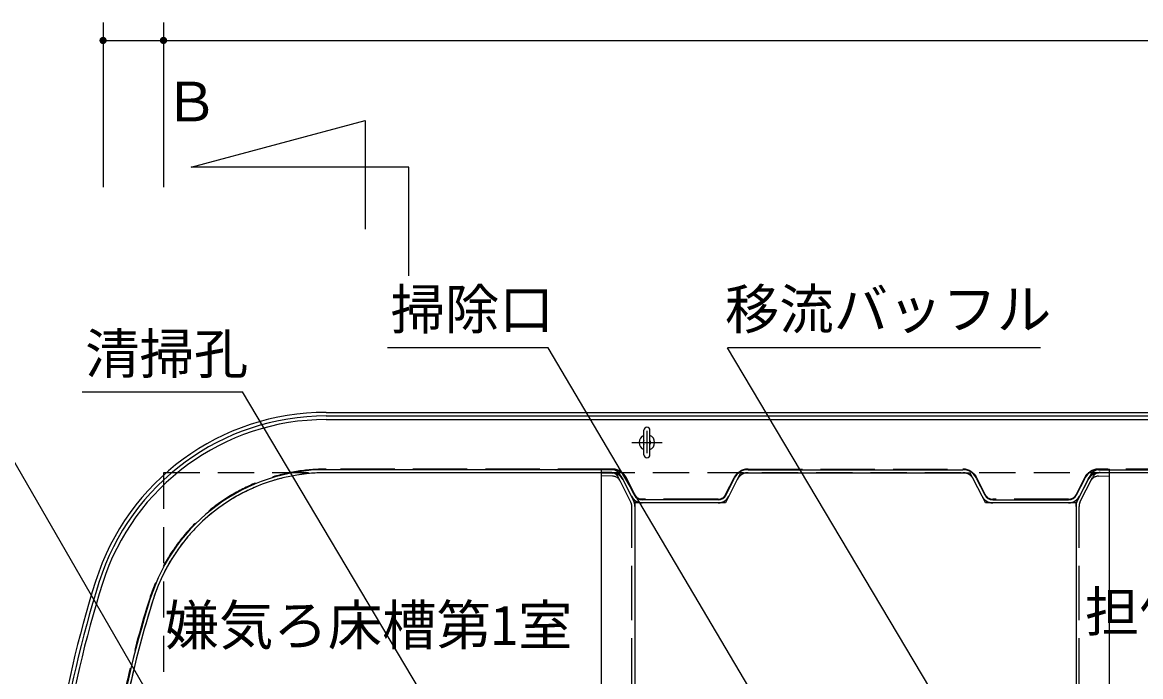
# Model space of a CAD drawing. Units: millimetres, scale not verified. Extents: x -8910 to 8910, y -6308 to 6308.
# Drawn here: x -6285 to -4435, y 1799 to 2882 of the extents above; entities that cross this region are included whole.
import ezdxf
from ezdxf.enums import TextEntityAlignment as Align

# ---------------------------------------------------------------- set-up
doc = ezdxf.new("R2010")
doc.units = ezdxf.units.MM
doc.header["$LTSCALE"] = 30
for name, pattern in [('CHAIN1', [8, 5, -1, 1, -1]), ('DASHED2', [3, 2, -1]), ('DASHED3', [4, 3, -1]), ('DOUBLE_CHAIN2', [12.8, 9, -1, 0.6, -0.6, 0.6, -1])]:
    doc.linetypes.add(name, pattern=pattern)
for name, color, linetype, lineweight in [('0-0_製作', 5, 'Continuous', 25), ('0-2_機器', 2, 'Continuous', 25), ('0-3_空気管', 3, 'Continuous', 25), ('0-7_文字', 7, 'Continuous', 25)]:
    doc.layers.add(name, color=color, linetype=linetype, lineweight=lineweight)
doc.styles.add('ＭＳ ゴシック', font='')
doc.styles.get('ＭＳ ゴシック').set_extended_font_data('MS Gothic')

msp = doc.modelspace()

# ---------------------------------------------------------------- linework, layer by layer
at = {"layer": '0-0_製作', "color": 2}
for p, q in [((-6151.8, 2882.47), (-6151.8, 2609.49)), ((-6051.8, 2882.47), (-6051.8, 2609.49)), ((-6151.8, 2852.47), (-6051.8, 2852.47)), ((-6051.8, 2852.47), (-3651.8, 2852.47))]:
    msp.add_line(p, q, dxfattribs=at)
at = {"layer": '0-0_製作'}
for points in [[(-6155.32, 2857.33), (-6157.8, 2852.47), (-6155.9, 2856.85)], [(-6155.32, 2857.33), (-6151.8, 2852.47), (-6157.8, 2852.47)], [(-6155.9, 2856.85), (-6157.8, 2852.47), (-6157.79, 2852.85)], [(-6151.8, 2852.47), (-6157.75, 2851.72), (-6157.8, 2852.47)], [(-6155.9, 2856.85), (-6157.79, 2852.85), (-6156.42, 2856.3)], [(-6156.42, 2856.3), (-6157.79, 2852.85), (-6157.69, 2853.6)], [(-6151.8, 2852.47), (-6157.61, 2850.98), (-6157.75, 2851.72)], [(-6156.42, 2856.3), (-6157.69, 2853.6), (-6156.86, 2855.69)], [(-6156.86, 2855.69), (-6157.69, 2853.6), (-6157.5, 2854.33)], [(-6151.8, 2852.47), (-6157.38, 2850.26), (-6157.61, 2850.98)], [(-6156.86, 2855.69), (-6157.5, 2854.33), (-6157.23, 2855.03)], [(-6151.8, 2852.47), (-6157.06, 2849.58), (-6157.38, 2850.26)], [(-6151.8, 2852.47), (-6156.65, 2848.95), (-6157.06, 2849.58)], [(-6151.8, 2852.47), (-6156.17, 2848.37), (-6156.65, 2848.95)], [(-6151.8, 2852.47), (-6155.62, 2847.85), (-6156.17, 2848.37)], [(-6151.8, 2852.47), (-6155.01, 2847.41), (-6155.62, 2847.85)], [(-6154.69, 2857.73), (-6151.8, 2852.47), (-6155.32, 2857.33)], [(-6151.8, 2852.47), (-6154.35, 2847.04), (-6155.01, 2847.41)], [(-6154.01, 2858.05), (-6151.8, 2852.47), (-6154.69, 2857.73)], [(-6151.8, 2852.47), (-6153.65, 2846.77), (-6154.35, 2847.04)], [(-6153.29, 2858.28), (-6151.8, 2852.47), (-6154.01, 2858.05)], [(-6151.8, 2846.47), (-6153.65, 2846.77), (-6151.8, 2852.47)], [(-6152.55, 2858.43), (-6151.8, 2852.47), (-6153.29, 2858.28)], [(-6151.8, 2858.47), (-6151.8, 2852.47), (-6152.55, 2858.43)], [(-6151.42, 2858.46), (-6151.8, 2852.47), (-6151.8, 2858.47)], [(-6150.67, 2858.37), (-6151.8, 2852.47), (-6151.42, 2858.46)], [(-6149.94, 2858.18), (-6151.8, 2852.47), (-6150.67, 2858.37)], [(-6149.24, 2857.9), (-6151.8, 2852.47), (-6149.94, 2858.18)], [(-6149.24, 2857.9), (-6145.8, 2852.47), (-6151.8, 2852.47)], [(-6145.8, 2852.47), (-6151.8, 2846.47), (-6151.8, 2852.47)], [(-6145.8, 2852.47), (-6151.05, 2846.52), (-6151.8, 2846.47)], [(-6145.8, 2852.47), (-6150.31, 2846.66), (-6151.05, 2846.52)], [(-6145.8, 2852.47), (-6149.59, 2846.89), (-6150.31, 2846.66)], [(-6145.8, 2852.47), (-6148.91, 2847.22), (-6149.59, 2846.89)], [(-6148.58, 2857.54), (-6145.8, 2852.47), (-6149.24, 2857.9)], [(-6145.8, 2852.47), (-6148.27, 2847.62), (-6148.91, 2847.22)], [(-6147.97, 2857.1), (-6145.8, 2852.47), (-6148.58, 2857.54)], [(-6145.8, 2852.47), (-6147.69, 2848.1), (-6148.27, 2847.62)], [(-6147.42, 2856.58), (-6145.8, 2852.47), (-6147.97, 2857.1)], [(-6145.81, 2852.1), (-6147.69, 2848.1), (-6145.8, 2852.47)], [(-6145.81, 2852.1), (-6147.17, 2848.65), (-6147.69, 2848.1)], [(-6146.94, 2856), (-6145.8, 2852.47), (-6147.42, 2856.58)], [(-6145.9, 2851.35), (-6147.17, 2848.65), (-6145.81, 2852.1)], [(-6145.9, 2851.35), (-6146.73, 2849.26), (-6147.17, 2848.65)], [(-6146.54, 2855.36), (-6145.8, 2852.47), (-6146.94, 2856)], [(-6146.09, 2850.62), (-6146.73, 2849.26), (-6145.9, 2851.35)], [(-6146.09, 2850.62), (-6146.37, 2849.92), (-6146.73, 2849.26)], [(-6146.22, 2854.68), (-6145.8, 2852.47), (-6146.54, 2855.36)], [(-6145.99, 2853.96), (-6145.8, 2852.47), (-6146.22, 2854.68)], [(-6145.84, 2853.22), (-6145.8, 2852.47), (-6145.99, 2853.96)], [(-6055.32, 2857.33), (-6057.8, 2852.47), (-6057.79, 2852.85)], [(-6055.32, 2857.33), (-6051.8, 2852.47), (-6057.8, 2852.47)], [(-6051.8, 2852.47), (-6057.75, 2851.72), (-6057.8, 2852.47)], [(-6055.32, 2857.33), (-6057.79, 2852.85), (-6055.9, 2856.85)], [(-6055.9, 2856.85), (-6057.79, 2852.85), (-6057.69, 2853.6)], [(-6051.8, 2852.47), (-6057.61, 2850.98), (-6057.75, 2851.72)], [(-6055.9, 2856.85), (-6057.69, 2853.6), (-6056.42, 2856.3)], [(-6056.42, 2856.3), (-6057.69, 2853.6), (-6057.5, 2854.33)], [(-6051.8, 2852.47), (-6057.38, 2850.26), (-6057.61, 2850.98)], [(-6056.42, 2856.3), (-6057.5, 2854.33), (-6056.86, 2855.69)], [(-6056.86, 2855.69), (-6057.5, 2854.33), (-6057.23, 2855.03)], [(-6051.8, 2852.47), (-6057.06, 2849.58), (-6057.38, 2850.26)], [(-6051.8, 2852.47), (-6056.65, 2848.95), (-6057.06, 2849.58)], [(-6051.8, 2852.47), (-6056.17, 2848.37), (-6056.65, 2848.95)], [(-6051.8, 2852.47), (-6055.62, 2847.85), (-6056.17, 2848.37)], [(-6051.8, 2852.47), (-6055.01, 2847.41), (-6055.62, 2847.85)], [(-6054.69, 2857.73), (-6051.8, 2852.47), (-6055.32, 2857.33)], [(-6051.8, 2852.47), (-6054.35, 2847.04), (-6055.01, 2847.41)], [(-6054.01, 2858.05), (-6051.8, 2852.47), (-6054.69, 2857.73)], [(-6051.8, 2846.47), (-6054.35, 2847.04), (-6051.8, 2852.47)], [(-6053.29, 2858.28), (-6051.8, 2852.47), (-6054.01, 2858.05)], [(-6052.55, 2858.43), (-6051.8, 2852.47), (-6053.29, 2858.28)], [(-6051.8, 2858.47), (-6051.8, 2852.47), (-6052.55, 2858.43)], [(-6051.42, 2858.46), (-6051.8, 2852.47), (-6051.8, 2858.47)], [(-6050.67, 2858.37), (-6051.8, 2852.47), (-6051.42, 2858.46)], [(-6049.94, 2858.18), (-6051.8, 2852.47), (-6050.67, 2858.37)], [(-6049.24, 2857.9), (-6051.8, 2852.47), (-6049.94, 2858.18)], [(-6048.58, 2857.54), (-6051.8, 2852.47), (-6049.24, 2857.9)], [(-6048.58, 2857.54), (-6045.8, 2852.47), (-6051.8, 2852.47)], [(-6045.8, 2852.47), (-6051.8, 2846.47), (-6051.8, 2852.47)], [(-6045.8, 2852.47), (-6051.05, 2846.52), (-6051.8, 2846.47)], [(-6045.8, 2852.47), (-6050.31, 2846.66), (-6051.05, 2846.52)], [(-6045.8, 2852.47), (-6049.59, 2846.89), (-6050.31, 2846.66)], [(-6045.8, 2852.47), (-6048.91, 2847.22), (-6049.59, 2846.89)], [(-6045.8, 2852.47), (-6048.27, 2847.62), (-6048.91, 2847.22)], [(-6047.97, 2857.1), (-6045.8, 2852.47), (-6048.58, 2857.54)], [(-6045.8, 2852.47), (-6047.69, 2848.1), (-6048.27, 2847.62)], [(-6047.42, 2856.58), (-6045.8, 2852.47), (-6047.97, 2857.1)], [(-6045.81, 2852.1), (-6047.69, 2848.1), (-6045.8, 2852.47)], [(-6045.9, 2851.35), (-6047.69, 2848.1), (-6045.81, 2852.1)], [(-6045.9, 2851.35), (-6047.17, 2848.65), (-6047.69, 2848.1)], [(-6046.94, 2856), (-6045.8, 2852.47), (-6047.42, 2856.58)], [(-6046.09, 2850.62), (-6047.17, 2848.65), (-6045.9, 2851.35)], [(-6046.09, 2850.62), (-6046.73, 2849.26), (-6047.17, 2848.65)], [(-6046.54, 2855.36), (-6045.8, 2852.47), (-6046.94, 2856)], [(-6046.37, 2849.92), (-6046.73, 2849.26), (-6046.09, 2850.62)], [(-6046.22, 2854.68), (-6045.8, 2852.47), (-6046.54, 2855.36)], [(-6045.99, 2853.96), (-6045.8, 2852.47), (-6046.22, 2854.68)], [(-6045.84, 2853.22), (-6045.8, 2852.47), (-6045.99, 2853.96)], [(-6151.8, 2846.47), (-6152.92, 2846.58), (-6153.65, 2846.77)], [(-6151.8, 2846.47), (-6152.17, 2846.48), (-6152.92, 2846.58)], [(-6051.8, 2846.47), (-6053.65, 2846.77), (-6054.35, 2847.04)], [(-6051.8, 2846.47), (-6052.92, 2846.58), (-6053.65, 2846.77)], [(-6051.8, 2846.47), (-6052.17, 2846.48), (-6052.92, 2846.58)]]:
    msp.add_solid(points, dxfattribs=at)
at = {"layer": '0-2_機器', "linetype": 'DASHED2'}
msp.add_lwpolyline([(-3651.8, 2136.55), (-6051.8, 2136.55), (-6051.8, 636.55)], dxfattribs=at)
at = {"layer": '0-3_空気管'}
for p, q in [((-5717.86, 2719.82), (-5717.86, 2539.82)), ((-5645.86, 2462.65), (-5645.86, 2642.65)), ((-5782.71, 2236.56), (-4013.8, 2236.56)), ((-5782.71, 2230.56), (-4013.8, 2230.56)), ((-5782.71, 2224.56), (-4013.8, 2224.56)), ((-5256.8, 2166.31), (-5256.8, 2206.81)), ((-5246.8, 2166.31), (-5246.8, 2206.81)), ((-5309.16, 2141.56), (-5782.71, 2141.56)), ((-5309.16, 2136.55), (-5782.71, 2136.55)), ((-5326.95, 2142.37), (-5311.84, 2141.97)), ((-5326.95, 2136.34), (-5308.79, 2135.87)), ((-5326.8, 630.75), (-5326.8, 2142.36)), ((-5294.48, 2130.92), (-5273.91, 2089.78)), ((-5084.44, 2141.56), (-4729.16, 2141.56)), ((-5084.44, 2136.55), (-4729.16, 2136.55)), ((-4519.11, 2130.92), (-4539.68, 2089.78)), ((-4486.8, 2136.34), (-4504.8, 2135.87)), ((-4504.44, 2141.56), (-4129.16, 2141.56)), ((-4129.16, 2136.55), (-4504.44, 2136.55)), ((-4486.8, 2142.36), (-4501.75, 2141.97)), ((-4500.92, 2142.58), (-4486.8, 2142.58)), ((-4486.8, 2142.36), (-4486.8, 630.75)), ((-5277.32, 2097.61), (-5291.27, 2125.5)), ((-5272.85, 2099.85), (-5286.8, 2127.74)), ((-5120.74, 2099.85), (-5106.8, 2127.74)), ((-5102.33, 2125.5), (-5116.27, 2097.61)), ((-4697.33, 2097.61), (-4711.27, 2125.5)), ((-4706.8, 2127.74), (-4692.85, 2099.85)), ((-4540.74, 2099.85), (-4526.8, 2127.74)), ((-4522.32, 2125.5), (-4536.27, 2097.61)), ((-5134.16, 2091.55), (-5259.44, 2091.55)), ((-4679.44, 2091.55), (-4554.16, 2091.55)), ((-5271.8, 2086.56), (-5271.8, 686.56)), ((-5134.16, 2086.56), (-5262.77, 2086.56)), ((-4554.16, 2086.56), (-4679.44, 2086.56)), ((-4541.8, 2086.56), (-4541.8, 686.56))]:
    msp.add_line(p, q, dxfattribs=at)
at = {"layer": '0-3_空気管', "linetype": 'CHAIN1'}
for p, q in [((-5251.8, 2205.71), (-5251.8, 2168.72)), ((-5276.8, 2186.56), (-5226.8, 2186.56))]:
    msp.add_line(p, q, dxfattribs=at)
at = {"layer": '0-3_空気管', "linetype": 'DASHED3'}
for p, q in [((-5309.16, 2142.55), (-5782.71, 2142.55)), ((-5309.16, 2136.55), (-5782.71, 2136.55)), ((-5311.97, 2136.97), (-5326.8, 2137.36)), ((-5308.93, 2130.87), (-5326.8, 2131.34)), ((-5278.38, 2087.54), (-5298.95, 2128.68)), ((-5271.96, 2100.29), (-5285.9, 2128.18)), ((-5121.64, 2100.29), (-5107.69, 2128.18)), ((-5084.44, 2142.55), (-4729.16, 2142.55)), ((-5084.44, 2136.55), (-4729.16, 2136.55)), ((-4691.96, 2100.29), (-4705.9, 2128.18)), ((-4527.69, 2128.18), (-4541.63, 2100.29)), ((-4535.21, 2087.54), (-4514.64, 2128.68)), ((-4504.67, 2130.87), (-4486.8, 2131.34)), ((-4129.16, 2142.55), (-4504.44, 2142.55)), ((-4129.16, 2136.55), (-4504.44, 2136.55)), ((-4501.62, 2136.97), (-4486.8, 2137.36)), ((-5277.32, 2097.61), (-5291.27, 2125.5)), ((-5102.33, 2125.5), (-5116.27, 2097.61)), ((-4697.33, 2097.61), (-4711.27, 2125.5)), ((-4522.32, 2125.5), (-4536.27, 2097.61)), ((-5134.16, 2092.56), (-5262.77, 2092.56)), ((-4554.16, 2092.56), (-4679.44, 2092.56)), ((-5276.8, 692.28), (-5276.8, 2080.83)), ((-5271.8, 2086.56), (-5271.8, 1891.97)), ((-5134.16, 2086.56), (-5259.44, 2086.56)), ((-4554.16, 2086.56), (-4679.44, 2086.56)), ((-4541.8, 2086.56), (-4541.8, 1891.97)), ((-4536.8, 692.28), (-4536.8, 2080.83))]:
    msp.add_line(p, q, dxfattribs=at)
at = {"layer": '0-3_空気管', "linetype": 'DOUBLE_CHAIN2'}
for p, q in [((-5096.8, 2136.55), (-5102.33, 2125.5)), ((-5096.8, 2136.55), (-5084.44, 2136.55)), ((-4729.16, 2136.55), (-4716.8, 2136.55)), ((-4711.27, 2125.5), (-4716.8, 2136.55)), ((-4539.68, 2089.78), (-4541.8, 2085.55)), ((-4541.8, 2080.83), (-4541.8, 2085.55))]:
    msp.add_line(p, q, dxfattribs=at)
at = {"layer": '0-3_空気管'}
msp.add_lwpolyline([(-5645.86, 2642.65), (-6005.86, 2642.65), (-5717.86, 2719.82)], dxfattribs=at)
at = {"layer": '0-3_空気管', "linetype": 'DOUBLE_CHAIN2'}
for points in [[(-5259.44, 2086.56), (-5271.8, 2086.56), (-5277.32, 2097.61)], [(-5116.27, 2097.61), (-5121.8, 2086.56), (-5134.16, 2086.56)], [(-4679.44, 2086.56), (-4691.8, 2086.56), (-4697.33, 2097.61)], [(-4536.27, 2097.61), (-4541.8, 2086.56), (-4554.16, 2086.56)]]:
    msp.add_lwpolyline(points, dxfattribs=at)
at = {"layer": '0-3_空気管'}
for centre, radius, start, end in [((-5782.71, 1836.55), 400, 90, 162.542), ((-5782.71, 1836.55), 394, 90, 162.542), ((-5782.71, 1836.55), 388, 90, 162.542), ((-5251.8, 2206.81), 5, 0, 180), ((-5251.8, 2186.56), 12.75, 113.089, 246.911), ((-5251.8, 2186.56), 6, 146.443, 213.557), ((-5251.8, 2186.56), 12.75, 293.089, 66.911), ((-5251.8, 2186.56), 6, 326.443, 33.557), ((-5251.8, 2166.31), 5, 180, 0), ((-5782.71, 1836.55), 305, 90, 162.542), ((-5782.71, 1836.55), 300, 90, 162.542), ((-5312.37, 2121.97), 20, 26.564, 88.5), ((-5309.16, 2116.56), 25, 26.565, 90), ((-5309.16, 2116.56), 20, 26.565, 90), ((-5309.32, 2115.88), 20, 26.564, 88.5), ((-5084.44, 2116.56), 25, 90, 153.435), ((-5084.44, 2116.56), 20, 90, 153.435), ((-4729.16, 2116.56), 25, 26.565, 90), ((-4729.16, 2116.56), 20, 26.565, 90), ((-4504.43, 2116.56), 25, 90, 153.435), ((-4504.43, 2116.56), 20, 90, 153.435), ((-4504.28, 2115.88), 20, 91.5, 153.436), ((-4501.22, 2121.97), 20, 91.5, 153.436), ((-5259.44, 2106.55), 20, 206.565, 270), ((-5259.44, 2106.55), 15, 206.565, 270), ((-5134.16, 2106.55), 15, 270, 333.435), ((-5134.16, 2106.55), 20, 270, 333.435), ((-4679.44, 2106.55), 20, 206.565, 270), ((-4679.44, 2106.55), 15, 206.565, 270), ((-4554.16, 2106.55), 15, 270, 333.435), ((-4554.16, 2106.55), 20, 270, 333.435), ((-5291.8, 2080.83), 20, 0, 26.564), ((-4521.8, 2080.83), 20, 153.436, 180), ((-4351.8, 1386.55), 1900, 162.542, 180), ((-4351.8, 1386.55), 1894, 162.542, 180), ((-4351.8, 1386.55), 1888, 162.542, 180), ((-4351.8, 1386.55), 1805, 162.542, 180), ((-4351.8, 1386.55), 1800, 162.542, 180)]:
    msp.add_arc(centre, radius, start, end, dxfattribs=at)
at = {"layer": '0-3_空気管', "linetype": 'DASHED3'}
for centre, radius, start, end in [((-5782.71, 1836.55), 306, 90, 162.542), ((-5782.71, 1836.55), 300, 90, 162.542), ((-5312.37, 2121.97), 15, 26.564, 88.5), ((-5309.16, 2116.56), 26, 26.565, 90), ((-5309.16, 2116.56), 20, 26.565, 90), ((-5309.32, 2115.88), 15, 26.564, 88.5), ((-5084.44, 2116.56), 26, 90, 153.435), ((-5084.44, 2116.56), 20, 90, 153.435), ((-4729.16, 2116.56), 26, 26.565, 90), ((-4729.16, 2116.56), 20, 26.565, 90), ((-4504.43, 2116.56), 26, 90, 153.435), ((-4504.43, 2116.56), 20, 90, 153.435), ((-4504.28, 2115.88), 15, 91.5, 153.436), ((-4501.22, 2121.97), 15, 91.5, 153.436), ((-5259.44, 2106.55), 20, 206.565, 270), ((-5259.44, 2106.55), 14, 206.565, 270), ((-5134.16, 2106.55), 14, 270, 333.435), ((-5134.16, 2106.55), 20, 270, 333.435), ((-4679.44, 2106.55), 20, 206.565, 270), ((-4679.44, 2106.55), 14, 206.565, 270), ((-4554.16, 2106.55), 14, 270, 333.435), ((-4554.16, 2106.55), 20, 270, 333.435), ((-5291.8, 2080.83), 15, 0, 26.564), ((-4521.8, 2080.83), 15, 153.436, 180), ((-4351.8, 1386.55), 1806, 162.542, 180), ((-4351.8, 1386.55), 1800, 162.542, 180)]:
    msp.add_arc(centre, radius, start, end, dxfattribs=at)
at = {"layer": '0-7_文字', "color": 3}
for p, q in [((-5415.05, 2343.54), (-5681.05, 2343.54)), ((-4869, 1418.91), (-5415.05, 2343.54)), ((-4600.69, 2343.63), (-5118.69, 2343.63)), ((-4699.76, 1639.17), (-5118.69, 2343.63)), ((-5920.54, 2269.86), (-6186.54, 2269.86)), ((-5492.42, 1549.48), (-5920.98, 2270.62))]:
    msp.add_line(p, q, dxfattribs=at)
msp.add_lwpolyline([(-5931.33, 1517.82), (-6390.36, 2312.89), (-6908.36, 2312.89)], dxfattribs=at)

# ---------------------------------------------------------------- texts
at = {"layer": '0-3_空気管', "color": 4, "style": 'ＭＳ ゴシック'}
msp.add_text('Ｂ', height=65.98, dxfattribs=at).set_placement((-6051.13, 2698.5), align=Align.BOTTOM_LEFT)
at = {"layer": '0-7_文字', "color": 4, "style": 'ＭＳ ゴシック'}
for s, p in [('掃除口', (-5676.05, 2354.54)), ('移流バッフル', (-5122.69, 2354.63)), ('清掃孔', (-6181.54, 2280.86)), ('担体流動槽', (-4527.03, 1853.49)), ('嫌気ろ床槽第1室', (-6049.99, 1831.35))]:
    msp.add_text(s, height=65.98, dxfattribs=at).set_placement(p, align=Align.BOTTOM_LEFT)

doc.saveas('drawing.dxf')
